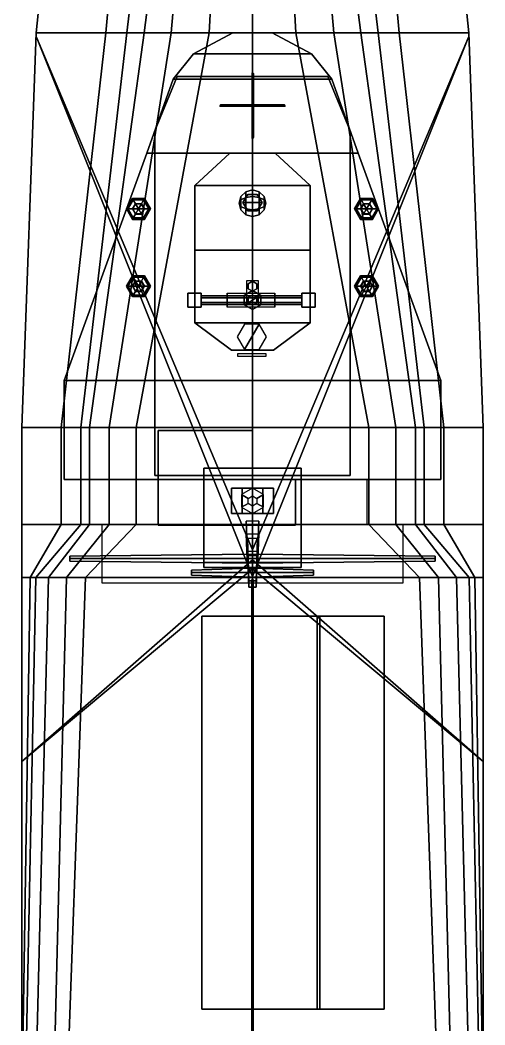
# Model space of a CAD drawing. Extents: x -3.7 to 3.7, y -34 to 33.7.
# Drawn here: x -3.67 to 3.67, y 4.9 to 20.76 of the extents above; entities that cross this region are included whole.
import ezdxf

# ---------------------------------------------------------------- set-up
doc = ezdxf.new("R2010")
doc.units = 0
doc.layers.get('0').update_dxf_attribs({"linetype": 'CONTINUOUS'})

msp = doc.modelspace()

# ---------------------------------------------------------------- linework, layer by layer
for points in [[(-2.773, 26.769, 4.19), (-1.75, 26.769, 0.95), (-2.316, 20.559, -0.202), (-3.414, 20.559, 4.04)], [(2.773, 26.769, 4.19), (-2.773, 26.769, 4.19), (-3.414, 20.559, 4.04), (3.414, 20.559, 4.04)], [(-1.75, 26.769, 0.95), (-1.244, 26.769, -0.795), (-1.982, 20.559, -1.085), (-2.316, 20.559, -0.202)], [(-1.244, 26.769, -0.795), (-0.91, 26.769, -1.463), (-1.707, 20.559, -1.505), (-1.982, 20.559, -1.085)], [(-0.91, 26.769, -1.463), (-0.738, 26.769, -1.737), (-1.282, 20.559, -1.85), (-1.707, 20.559, -1.505)], [(-0.738, 26.769, -1.737), (-0.345, 26.769, -2.136), (-0.684, 20.559, -2.179), (-1.282, 20.559, -1.85)], [(-0.345, 26.769, -2.136), (0, 26.769, -2.324), (0, 20.559, -2.367), (-0.684, 20.559, -2.179)], [(0.684, 20.559, -2.179), (0, 20.559, -2.367), (0, 26.769, -2.324), (0.345, 26.769, -2.136)], [(1.282, 20.559, -1.85), (0.684, 20.559, -2.179), (0.345, 26.769, -2.136), (0.738, 26.769, -1.737)], [(1.707, 20.559, -1.505), (1.282, 20.559, -1.85), (0.738, 26.769, -1.737), (0.91, 26.769, -1.463)], [(1.982, 20.559, -1.085), (1.707, 20.559, -1.505), (0.91, 26.769, -1.463), (1.244, 26.769, -0.795)], [(2.316, 20.559, -0.202), (1.982, 20.559, -1.085), (1.244, 26.769, -0.795), (1.75, 26.769, 0.95)], [(3.414, 20.559, 4.04), (2.316, 20.559, -0.202), (1.75, 26.769, 0.95), (2.773, 26.769, 4.19)], [(-3.414, 20.559, 4.04), (-2.316, 20.559, -0.202), (-3.021, 14.329, -0.253), (-3.64, 14.329, 3.87)], [(3.414, 20.559, 4.04), (-3.414, 20.559, 4.04), (-3.64, 14.329, 3.87), (3.64, 14.329, 3.87)], [(-3.41, 20.49, 4.09), (0, 11.98, 17.56), (0, 11.98, 17.59), (-3.41, 20.49, 4.13)], [(-3.41, 20.49, 4.13), (0, 11.98, 17.59), (0, 11.98, 17.56), (-3.41, 20.49, 4.09)], [(-3.41, 20.49, 4.13), (0, 12.4, 10.32), (0, 12.4, 10.29), (-3.41, 20.49, 4.09)], [(-3.41, 20.49, 4.09), (0, 12.4, 10.29), (0, 12.4, 10.32), (-3.41, 20.49, 4.13)], [(-2.316, 20.559, -0.202), (-1.982, 20.559, -1.085), (-2.709, 14.329, -1.244), (-3.021, 14.329, -0.253)], [(-1.982, 20.559, -1.085), (-1.707, 20.559, -1.505), (-2.574, 14.329, -1.481), (-2.709, 14.329, -1.244)], [(-1.707, 20.559, -1.505), (-1.282, 20.559, -1.85), (-2.262, 14.329, -1.772), (-2.574, 14.329, -1.481)], [(-1.282, 20.559, -1.85), (-0.684, 20.559, -2.179), (-1.836, 14.329, -1.96), (-2.262, 14.329, -1.772)], [(-0.684, 20.559, -2.179), (0, 20.559, -2.367), (0, 14.329, -2.418), (-1.836, 14.329, -1.96)], [(-0.93, 20.23, 8.15), (-0.31, 20.56, 8.06), (-0.31, 20.56, 6.02), (-0.93, 20.23, 6.02)], [(0.31, 20.56, 8.06), (-0.31, 20.56, 8.06), (-0.93, 20.23, 8.15), (0.93, 20.23, 8.15)], [(-0.93, 20.23, 6.02), (-0.31, 20.56, 6.02), (0.31, 20.56, 6.02), (0.93, 20.23, 6.02)], [(0.31, 20.56, 6.02), (-0.31, 20.56, 6.02), (-0.31, 20.56, 8.06), (0.31, 20.56, 8.06)], [(1.836, 14.329, -1.96), (0, 14.329, -2.418), (0, 20.559, -2.367), (0.684, 20.559, -2.179)], [(3.41, 20.49, 4.13), (0, 11.98, 17.59), (0, 11.98, 17.56), (3.41, 20.49, 4.09)], [(3.41, 20.49, 4.09), (0, 11.98, 17.56), (0, 11.98, 17.59), (3.41, 20.49, 4.13)], [(3.41, 20.49, 4.13), (0, 12.4, 10.32), (0, 12.4, 10.29), (3.41, 20.49, 4.09)], [(3.41, 20.49, 4.09), (0, 12.4, 10.29), (0, 12.4, 10.32), (3.41, 20.49, 4.13)], [(0.93, 20.23, 6.02), (0.31, 20.56, 6.02), (0.31, 20.56, 8.06), (0.93, 20.23, 8.15)], [(2.262, 14.329, -1.772), (1.836, 14.329, -1.96), (0.684, 20.559, -2.179), (1.282, 20.559, -1.85)], [(2.574, 14.329, -1.481), (2.262, 14.329, -1.772), (1.282, 20.559, -1.85), (1.707, 20.559, -1.505)], [(2.709, 14.329, -1.244), (2.574, 14.329, -1.481), (1.707, 20.559, -1.505), (1.982, 20.559, -1.085)], [(3.021, 14.329, -0.253), (2.709, 14.329, -1.244), (1.982, 20.559, -1.085), (2.316, 20.559, -0.202)], [(3.64, 14.329, 3.87), (3.021, 14.329, -0.253), (2.316, 20.559, -0.202), (3.414, 20.559, 4.04)], [(-1.25, 19.83, 8.15), (-0.93, 20.23, 8.15), (-0.93, 20.23, 6.02), (-1.25, 19.83, 6.02)], [(0.93, 20.23, 8.15), (-0.93, 20.23, 8.15), (-1.25, 19.83, 8.15), (1.25, 19.83, 8.15)], [(-1.25, 19.83, 6.02), (-0.93, 20.23, 6.02), (0.93, 20.23, 6.02), (1.25, 19.83, 6.02)], [(1.25, 19.83, 6.02), (0.93, 20.23, 6.02), (0.93, 20.23, 8.15), (1.25, 19.83, 8.15)], [(-1.67, 18.66, 8.15), (-1.25, 19.83, 8.15), (-1.25, 19.83, 6.02), (-1.67, 18.66, 6.02)], [(1.25, 19.83, 8.15), (-1.25, 19.83, 8.15), (-1.67, 18.66, 8.15), (1.67, 18.66, 8.15)], [(-1.67, 18.66, 6.02), (-1.25, 19.83, 6.02), (1.25, 19.83, 6.02), (1.67, 18.66, 6.02)], [(-1.54, 19.01, 6.02), (-1.19, 19.87, 6.02), (-1.19, 19.87, 3.87), (-1.54, 19.01, 3.87)], [(-1.19, 19.87, 6.02), (1.19, 19.87, 6.02), (1.19, 19.87, 3.87), (-1.19, 19.87, 3.87)], [(-0.007, 19.902, 9.16), (-0.007, 19.928, 9.16), (-0.007, 19.776, 8.794), (-0.007, 19.758, 8.812)], [(-0.007, 19.928, 9.16), (0.015, 19.915, 9.16), (0.015, 19.767, 8.803), (-0.007, 19.776, 8.794)], [(-0.007, 19.758, 9.508), (-0.007, 19.776, 9.526), (-0.007, 19.928, 9.16), (-0.007, 19.902, 9.16)], [(-0.007, 19.776, 9.526), (0.015, 19.767, 9.517), (0.015, 19.915, 9.16), (-0.007, 19.928, 9.16)], [(0.015, 19.915, 9.16), (-0.007, 19.902, 9.16), (-0.007, 19.758, 8.812), (0.015, 19.767, 8.803)], [(0.015, 19.767, 9.517), (-0.007, 19.758, 9.508), (-0.007, 19.902, 9.16), (0.015, 19.915, 9.16)], [(1.19, 19.87, 6.02), (1.54, 19.01, 6.02), (1.54, 19.01, 3.87), (1.19, 19.87, 3.87)], [(1.67, 18.66, 6.02), (1.25, 19.83, 6.02), (1.25, 19.83, 8.15), (1.67, 18.66, 8.15)], [(-0.007, 19.758, 8.812), (-0.007, 19.776, 8.794), (-0.007, 19.41, 8.642), (-0.007, 19.41, 8.668)], [(-0.007, 19.776, 8.794), (0.015, 19.767, 8.803), (0.015, 19.41, 8.655), (-0.007, 19.41, 8.642)], [(-0.007, 19.41, 9.652), (-0.007, 19.41, 9.678), (-0.007, 19.776, 9.526), (-0.007, 19.758, 9.508)], [(-0.007, 19.41, 9.678), (0.015, 19.41, 9.665), (0.015, 19.767, 9.517), (-0.007, 19.776, 9.526)], [(0.015, 19.767, 8.803), (-0.007, 19.758, 8.812), (-0.007, 19.41, 8.668), (0.015, 19.41, 8.655)], [(0.015, 19.41, 9.665), (-0.007, 19.41, 9.652), (-0.007, 19.758, 9.508), (0.015, 19.767, 9.517)], [(-0.518, 19.402, 9.16), (-0.505, 19.425, 9.16), (-0.357, 19.425, 8.803), (-0.366, 19.402, 8.794)], [(-0.366, 19.402, 9.526), (-0.357, 19.425, 9.517), (-0.505, 19.425, 9.16), (-0.518, 19.402, 9.16)], [(-0.492, 19.402, 9.16), (-0.518, 19.402, 9.16), (-0.366, 19.402, 8.794), (-0.348, 19.402, 8.812)], [(-0.348, 19.402, 9.508), (-0.366, 19.402, 9.526), (-0.518, 19.402, 9.16), (-0.492, 19.402, 9.16)], [(-0.505, 19.425, 9.16), (-0.492, 19.402, 9.16), (-0.348, 19.402, 8.812), (-0.357, 19.425, 8.803)], [(-0.357, 19.425, 9.517), (-0.348, 19.402, 9.508), (-0.492, 19.402, 9.16), (-0.505, 19.425, 9.16)], [(-0.366, 19.402, 8.794), (-0.357, 19.425, 8.803), (0, 19.425, 8.655), (0, 19.402, 8.642)], [(0, 19.402, 9.678), (0, 19.425, 9.665), (-0.357, 19.425, 9.517), (-0.366, 19.402, 9.526)], [(-0.348, 19.402, 8.812), (-0.366, 19.402, 8.794), (0, 19.402, 8.642), (0, 19.402, 8.668)], [(0, 19.402, 9.652), (0, 19.402, 9.678), (-0.366, 19.402, 9.526), (-0.348, 19.402, 9.508)], [(-0.357, 19.425, 8.803), (-0.348, 19.402, 8.812), (0, 19.402, 8.668), (0, 19.425, 8.655)], [(0, 19.425, 9.665), (0, 19.402, 9.652), (-0.348, 19.402, 9.508), (-0.357, 19.425, 9.517)], [(0.015, 19.41, 8.15), (-0.007, 19.423, 8.15), (-0.007, 19.423, 8.66), (0.015, 19.41, 8.66)], [(-0.007, 19.423, 8.15), (-0.007, 19.397, 8.15), (-0.007, 19.397, 8.67), (-0.007, 19.423, 8.66)], [(-0.007, 19.397, 8.15), (0.015, 19.41, 8.15), (0.015, 19.41, 8.66), (-0.007, 19.397, 8.67)], [(0.015, 19.41, 8.655), (-0.007, 19.41, 8.668), (-0.007, 19.062, 8.812), (0.015, 19.053, 8.803)], [(-0.007, 19.41, 8.668), (-0.007, 19.41, 8.642), (-0.007, 19.044, 8.794), (-0.007, 19.062, 8.812)], [(-0.007, 19.41, 8.642), (0.015, 19.41, 8.655), (0.015, 19.053, 8.803), (-0.007, 19.044, 8.794)], [(0.015, 19.053, 9.517), (-0.007, 19.062, 9.508), (-0.007, 19.41, 9.652), (0.015, 19.41, 9.665)], [(-0.007, 19.062, 9.508), (-0.007, 19.044, 9.526), (-0.007, 19.41, 9.678), (-0.007, 19.41, 9.652)], [(-0.007, 19.044, 9.526), (0.015, 19.053, 9.517), (0.015, 19.41, 9.665), (-0.007, 19.41, 9.678)], [(0, 19.425, 8.655), (0, 19.402, 8.668), (0.348, 19.402, 8.812), (0.357, 19.425, 8.803)], [(0, 19.402, 8.642), (0, 19.425, 8.655), (0.357, 19.425, 8.803), (0.366, 19.402, 8.794)], [(0.357, 19.425, 9.517), (0.348, 19.402, 9.508), (0, 19.402, 9.652), (0, 19.425, 9.665)], [(0.366, 19.402, 9.526), (0.357, 19.425, 9.517), (0, 19.425, 9.665), (0, 19.402, 9.678)], [(0, 19.402, 8.668), (0, 19.402, 8.642), (0.366, 19.402, 8.794), (0.348, 19.402, 8.812)], [(0.348, 19.402, 9.508), (0.366, 19.402, 9.526), (0, 19.402, 9.678), (0, 19.402, 9.652)], [(0.357, 19.425, 8.803), (0.348, 19.402, 8.812), (0.492, 19.402, 9.16), (0.505, 19.425, 9.16)], [(0.505, 19.425, 9.16), (0.492, 19.402, 9.16), (0.348, 19.402, 9.508), (0.357, 19.425, 9.517)], [(0.348, 19.402, 8.812), (0.366, 19.402, 8.794), (0.518, 19.402, 9.16), (0.492, 19.402, 9.16)], [(0.492, 19.402, 9.16), (0.518, 19.402, 9.16), (0.366, 19.402, 9.526), (0.348, 19.402, 9.508)], [(0.366, 19.402, 8.794), (0.357, 19.425, 8.803), (0.505, 19.425, 9.16), (0.518, 19.402, 9.16)], [(0.518, 19.402, 9.16), (0.505, 19.425, 9.16), (0.357, 19.425, 9.517), (0.366, 19.402, 9.526)], [(0.015, 19.053, 8.803), (-0.007, 19.062, 8.812), (-0.007, 18.918, 9.16), (0.015, 18.905, 9.16)], [(-0.007, 19.062, 8.812), (-0.007, 19.044, 8.794), (-0.007, 18.892, 9.16), (-0.007, 18.918, 9.16)], [(0.015, 18.905, 9.16), (-0.007, 18.918, 9.16), (-0.007, 19.062, 9.508), (0.015, 19.053, 9.517)], [(-0.007, 18.918, 9.16), (-0.007, 18.892, 9.16), (-0.007, 19.044, 9.526), (-0.007, 19.062, 9.508)], [(-0.007, 19.044, 8.794), (0.015, 19.053, 8.803), (0.015, 18.905, 9.16), (-0.007, 18.892, 9.16)], [(-0.007, 18.892, 9.16), (0.015, 18.905, 9.16), (0.015, 19.053, 9.517), (-0.007, 19.044, 9.526)], [(-1.54, 13.57, 3.87), (-1.54, 13.57, 6.02), (-1.54, 19.01, 6.02), (-1.54, 19.01, 3.87)], [(1.54, 19.01, 3.87), (1.54, 19.01, 6.02), (1.54, 13.57, 6.02), (1.54, 13.57, 3.87)], [(-2.97, 15.07, 7.27), (-1.67, 18.66, 7.27), (-1.67, 18.66, 6.02), (-2.97, 15.07, 6.02)], [(1.67, 18.66, 6.13), (-1.67, 18.66, 6.13), (-2.97, 15.07, 6.13), (2.97, 15.07, 6.13)], [(-2.97, 15.07, 6.02), (-1.67, 18.66, 6.02), (1.67, 18.66, 6.02), (2.97, 15.07, 6.02)], [(-2.97, 15.07, 6.02), (-1.67, 18.66, 6.02), (-1.67, 18.66, 7.27), (-2.97, 15.07, 7.27)], [(1.67, 18.66, 8.15), (-1.67, 18.66, 8.15), (-1.67, 18.66, 6.02), (1.67, 18.66, 6.02)], [(0.36, 18.66, 6.8), (-0.36, 18.66, 6.8), (-0.91, 18.15, 6.8), (0.91, 18.15, 6.8)], [(-0.91, 18.15, 6.8), (-0.36, 18.66, 6.8), (-0.36, 18.66, 6.13), (-0.91, 18.15, 6.13)], [(0.36, 18.66, 6.13), (-0.36, 18.66, 6.13), (-0.36, 18.66, 6.8), (0.36, 18.66, 6.8)], [(0.91, 18.15, 6.13), (0.36, 18.66, 6.13), (0.36, 18.66, 6.8), (0.91, 18.15, 6.8)], [(2.97, 15.07, 6.02), (1.67, 18.66, 6.02), (1.67, 18.66, 7.27), (2.97, 15.07, 7.27)], [(2.97, 15.07, 7.27), (1.67, 18.66, 7.27), (1.67, 18.66, 6.02), (2.97, 15.07, 6.02)], [(-0.91, 15.98, 6.8), (-0.91, 18.15, 6.8), (-0.91, 18.15, 6.13), (-0.91, 15.98, 6.13)], [(0.91, 18.15, 6.8), (-0.91, 18.15, 6.8), (-0.91, 15.98, 6.8), (0.91, 15.98, 6.8)], [(0, 17.975, 8.098), (-0.105, 17.961, 8.122), (-0.105, 18.052, 8.28), (0, 18.08, 8.28)], [(0, 18.08, 8.28), (-0.105, 18.052, 8.28), (-0.105, 17.961, 8.438), (0, 17.975, 8.462)], [(0.105, 17.961, 8.122), (0, 17.975, 8.098), (0, 18.08, 8.28), (0.105, 18.052, 8.28)], [(0.105, 18.052, 8.28), (0, 18.08, 8.28), (0, 17.975, 8.462), (0.105, 17.961, 8.438)], [(0.91, 15.98, 6.13), (0.91, 18.15, 6.13), (0.91, 18.15, 6.8), (0.91, 15.98, 6.8)], [(-1.99, 17.78, 4.3), (-1.895, 17.945, 4.3), (-1.705, 17.945, 4.3), (-1.61, 17.78, 4.3)], [(-1.882, 17.922, 4.395), (-1.895, 17.945, 4.3), (-1.99, 17.78, 4.3), (-1.965, 17.78, 4.395)], [(-1.847, 17.862, 4.465), (-1.882, 17.922, 4.395), (-1.965, 17.78, 4.395), (-1.895, 17.78, 4.465)], [(-1.718, 17.922, 4.395), (-1.705, 17.945, 4.3), (-1.895, 17.945, 4.3), (-1.882, 17.922, 4.395)], [(-1.752, 17.862, 4.465), (-1.718, 17.922, 4.395), (-1.882, 17.922, 4.395), (-1.847, 17.862, 4.465)], [(-1.705, 17.78, 4.465), (-1.635, 17.78, 4.395), (-1.718, 17.922, 4.395), (-1.752, 17.862, 4.465)], [(-1.635, 17.78, 4.395), (-1.61, 17.78, 4.3), (-1.705, 17.945, 4.3), (-1.718, 17.922, 4.395)], [(-0.182, 17.922, 8.189), (-0.21, 17.87, 8.28), (-0.21, 17.87, 8.28), (-0.182, 17.975, 8.28)], [(-0.182, 17.975, 8.28), (-0.21, 17.87, 8.28), (-0.21, 17.87, 8.28), (-0.182, 17.922, 8.371)], [(-0.182, 17.817, 8.189), (-0.21, 17.87, 8.28), (-0.21, 17.87, 8.28), (-0.182, 17.922, 8.189)], [(-0.182, 17.922, 8.371), (-0.21, 17.87, 8.28), (-0.21, 17.87, 8.28), (-0.182, 17.817, 8.371)], [(-0.105, 17.961, 8.122), (-0.182, 17.922, 8.189), (-0.182, 17.975, 8.28), (-0.105, 18.052, 8.28)], [(-0.105, 18.052, 8.28), (-0.182, 17.975, 8.28), (-0.182, 17.922, 8.371), (-0.105, 17.961, 8.438)], [(-0.105, 17.779, 8.123), (-0.182, 17.817, 8.189), (-0.182, 17.922, 8.189), (-0.105, 17.961, 8.122)], [(-0.105, 17.961, 8.438), (-0.182, 17.922, 8.371), (-0.182, 17.817, 8.371), (-0.105, 17.779, 8.438)], [(-0.075, 18.01, 6.8), (-0.15, 17.88, 6.8), (-0.15, 17.88, 8.1), (-0.075, 18.01, 8.1)], [(0.075, 18.01, 8.1), (-0.075, 18.01, 8.1), (-0.15, 17.88, 8.1), (0.15, 17.88, 8.1)], [(0, 17.765, 8.098), (-0.105, 17.779, 8.123), (-0.105, 17.961, 8.122), (0, 17.975, 8.098)], [(0, 17.975, 8.462), (-0.105, 17.961, 8.438), (-0.105, 17.779, 8.438), (0, 17.765, 8.462)], [(0.075, 18.01, 6.8), (-0.075, 18.01, 6.8), (-0.075, 18.01, 8.1), (0.075, 18.01, 8.1)], [(0.105, 17.779, 8.123), (0, 17.765, 8.098), (0, 17.975, 8.098), (0.105, 17.961, 8.122)], [(0.105, 17.961, 8.438), (0, 17.975, 8.462), (0, 17.765, 8.462), (0.105, 17.779, 8.438)], [(0.15, 17.88, 6.8), (0.075, 18.01, 6.8), (0.075, 18.01, 8.1), (0.15, 17.88, 8.1)], [(0.182, 17.922, 8.189), (0.105, 17.961, 8.122), (0.105, 18.052, 8.28), (0.182, 17.975, 8.28)], [(0.182, 17.975, 8.28), (0.105, 18.052, 8.28), (0.105, 17.961, 8.438), (0.182, 17.922, 8.371)], [(0.182, 17.817, 8.189), (0.105, 17.779, 8.123), (0.105, 17.961, 8.122), (0.182, 17.922, 8.189)], [(0.182, 17.922, 8.371), (0.105, 17.961, 8.438), (0.105, 17.779, 8.438), (0.182, 17.817, 8.371)], [(0.21, 17.87, 8.28), (0.182, 17.922, 8.189), (0.182, 17.975, 8.28), (0.21, 17.87, 8.28)], [(0.21, 17.87, 8.28), (0.182, 17.975, 8.28), (0.182, 17.922, 8.371), (0.21, 17.87, 8.28)], [(0.21, 17.87, 8.28), (0.182, 17.817, 8.189), (0.182, 17.922, 8.189), (0.21, 17.87, 8.28)], [(0.21, 17.87, 8.28), (0.182, 17.922, 8.371), (0.182, 17.817, 8.371), (0.21, 17.87, 8.28)], [(1.61, 17.78, 4.3), (1.705, 17.945, 4.3), (1.895, 17.945, 4.3), (1.99, 17.78, 4.3)], [(1.718, 17.922, 4.395), (1.705, 17.945, 4.3), (1.61, 17.78, 4.3), (1.635, 17.78, 4.395)], [(1.752, 17.862, 4.465), (1.718, 17.922, 4.395), (1.635, 17.78, 4.395), (1.705, 17.78, 4.465)], [(1.882, 17.922, 4.395), (1.895, 17.945, 4.3), (1.705, 17.945, 4.3), (1.718, 17.922, 4.395)], [(1.847, 17.862, 4.465), (1.882, 17.922, 4.395), (1.718, 17.922, 4.395), (1.752, 17.862, 4.465)], [(1.895, 17.78, 4.465), (1.965, 17.78, 4.395), (1.882, 17.922, 4.395), (1.847, 17.862, 4.465)], [(1.965, 17.78, 4.395), (1.99, 17.78, 4.3), (1.895, 17.945, 4.3), (1.882, 17.922, 4.395)], [(-1.895, 17.615, 4.3), (-1.99, 17.78, 4.3), (-1.61, 17.78, 4.3), (-1.705, 17.615, 4.3)], [(-1.965, 17.78, 4.395), (-1.99, 17.78, 4.3), (-1.895, 17.615, 4.3), (-1.882, 17.637, 4.395)], [(-1.895, 17.78, 4.465), (-1.965, 17.78, 4.395), (-1.882, 17.637, 4.395), (-1.847, 17.698, 4.465)], [(-1.8, 17.78, 4.49), (-1.847, 17.862, 4.465), (-1.895, 17.78, 4.465), (-1.8, 17.78, 4.49)], [(-1.8, 17.78, 4.49), (-1.895, 17.78, 4.465), (-1.847, 17.698, 4.465), (-1.8, 17.78, 4.49)], [(-1.845, 17.858, 3.96), (-1.89, 17.78, 3.96), (-1.89, 17.78, 4.3), (-1.845, 17.858, 4.3)], [(-1.89, 17.78, 3.96), (-1.845, 17.702, 3.95), (-1.845, 17.702, 4.3), (-1.89, 17.78, 4.3)], [(-1.8, 17.78, 4.49), (-1.752, 17.862, 4.465), (-1.847, 17.862, 4.465), (-1.8, 17.78, 4.49)], [(-1.8, 17.78, 4.49), (-1.847, 17.698, 4.465), (-1.752, 17.698, 4.465), (-1.8, 17.78, 4.49)], [(-1.755, 17.858, 3.96), (-1.845, 17.858, 3.96), (-1.845, 17.858, 4.3), (-1.755, 17.858, 4.3)], [(-1.8, 17.78, 4.49), (-1.705, 17.78, 4.465), (-1.752, 17.862, 4.465), (-1.8, 17.78, 4.49)], [(-1.8, 17.78, 4.49), (-1.752, 17.698, 4.465), (-1.705, 17.78, 4.465), (-1.8, 17.78, 4.49)], [(-1.71, 17.78, 3.96), (-1.755, 17.858, 3.96), (-1.755, 17.858, 4.3), (-1.71, 17.78, 4.3)], [(-1.755, 17.702, 3.95), (-1.71, 17.78, 3.96), (-1.71, 17.78, 4.3), (-1.755, 17.702, 4.3)], [(-1.752, 17.698, 4.465), (-1.718, 17.637, 4.395), (-1.635, 17.78, 4.395), (-1.705, 17.78, 4.465)], [(-1.718, 17.637, 4.395), (-1.705, 17.615, 4.3), (-1.61, 17.78, 4.3), (-1.635, 17.78, 4.395)], [(-0.182, 17.765, 8.28), (-0.21, 17.87, 8.28), (-0.21, 17.87, 8.28), (-0.182, 17.817, 8.189)], [(-0.182, 17.817, 8.371), (-0.21, 17.87, 8.28), (-0.21, 17.87, 8.28), (-0.182, 17.765, 8.28)], [(-0.105, 17.688, 8.28), (-0.182, 17.765, 8.28), (-0.182, 17.817, 8.189), (-0.105, 17.779, 8.123)], [(-0.105, 17.779, 8.438), (-0.182, 17.817, 8.371), (-0.182, 17.765, 8.28), (-0.105, 17.688, 8.28)], [(-0.15, 17.88, 6.8), (-0.075, 17.75, 6.8), (-0.075, 17.75, 8.1), (-0.15, 17.88, 8.1)], [(0.15, 17.88, 8.1), (-0.15, 17.88, 8.1), (-0.075, 17.75, 8.1), (0.075, 17.75, 8.1)], [(0, 17.66, 8.28), (-0.105, 17.688, 8.28), (-0.105, 17.779, 8.123), (0, 17.765, 8.098)], [(0, 17.765, 8.462), (-0.105, 17.779, 8.438), (-0.105, 17.688, 8.28), (0, 17.66, 8.28)], [(0.105, 17.688, 8.28), (0, 17.66, 8.28), (0, 17.765, 8.098), (0.105, 17.779, 8.123)], [(0.105, 17.779, 8.438), (0, 17.765, 8.462), (0, 17.66, 8.28), (0.105, 17.688, 8.28)], [(0.075, 17.75, 6.8), (0.15, 17.88, 6.8), (0.15, 17.88, 8.1), (0.075, 17.75, 8.1)], [(0.182, 17.765, 8.28), (0.105, 17.688, 8.28), (0.105, 17.779, 8.123), (0.182, 17.817, 8.189)], [(0.182, 17.817, 8.371), (0.105, 17.779, 8.438), (0.105, 17.688, 8.28), (0.182, 17.765, 8.28)], [(0.21, 17.87, 8.28), (0.182, 17.765, 8.28), (0.182, 17.817, 8.189), (0.21, 17.87, 8.28)], [(0.21, 17.87, 8.28), (0.182, 17.817, 8.371), (0.182, 17.765, 8.28), (0.21, 17.87, 8.28)], [(1.705, 17.615, 4.3), (1.61, 17.78, 4.3), (1.99, 17.78, 4.3), (1.895, 17.615, 4.3)], [(1.635, 17.78, 4.395), (1.61, 17.78, 4.3), (1.705, 17.615, 4.3), (1.718, 17.637, 4.395)], [(1.705, 17.78, 4.465), (1.635, 17.78, 4.395), (1.718, 17.637, 4.395), (1.752, 17.698, 4.465)], [(1.8, 17.78, 4.49), (1.752, 17.862, 4.465), (1.705, 17.78, 4.465), (1.8, 17.78, 4.49)], [(1.8, 17.78, 4.49), (1.705, 17.78, 4.465), (1.752, 17.698, 4.465), (1.8, 17.78, 4.49)], [(1.755, 17.858, 3.96), (1.71, 17.78, 3.96), (1.71, 17.78, 4.3), (1.755, 17.858, 4.3)], [(1.71, 17.78, 3.96), (1.755, 17.702, 3.95), (1.755, 17.702, 4.3), (1.71, 17.78, 4.3)], [(1.8, 17.78, 4.49), (1.847, 17.862, 4.465), (1.752, 17.862, 4.465), (1.8, 17.78, 4.49)], [(1.8, 17.78, 4.49), (1.752, 17.698, 4.465), (1.847, 17.698, 4.465), (1.8, 17.78, 4.49)], [(1.845, 17.858, 3.96), (1.755, 17.858, 3.96), (1.755, 17.858, 4.3), (1.845, 17.858, 4.3)], [(1.8, 17.78, 4.49), (1.895, 17.78, 4.465), (1.847, 17.862, 4.465), (1.8, 17.78, 4.49)], [(1.8, 17.78, 4.49), (1.847, 17.698, 4.465), (1.895, 17.78, 4.465), (1.8, 17.78, 4.49)], [(1.89, 17.78, 3.96), (1.845, 17.858, 3.96), (1.845, 17.858, 4.3), (1.89, 17.78, 4.3)], [(1.845, 17.702, 3.95), (1.89, 17.78, 3.96), (1.89, 17.78, 4.3), (1.845, 17.702, 4.3)], [(1.847, 17.698, 4.465), (1.882, 17.637, 4.395), (1.965, 17.78, 4.395), (1.895, 17.78, 4.465)], [(1.882, 17.637, 4.395), (1.895, 17.615, 4.3), (1.99, 17.78, 4.3), (1.965, 17.78, 4.395)], [(-1.882, 17.637, 4.395), (-1.895, 17.615, 4.3), (-1.705, 17.615, 4.3), (-1.718, 17.637, 4.395)], [(-1.847, 17.698, 4.465), (-1.882, 17.637, 4.395), (-1.718, 17.637, 4.395), (-1.752, 17.698, 4.465)], [(-1.845, 17.702, 3.95), (-1.755, 17.702, 3.95), (-1.755, 17.702, 4.3), (-1.845, 17.702, 4.3)], [(-0.075, 17.75, 6.8), (0.075, 17.75, 6.8), (0.075, 17.75, 8.1), (-0.075, 17.75, 8.1)], [(1.718, 17.637, 4.395), (1.705, 17.615, 4.3), (1.895, 17.615, 4.3), (1.882, 17.637, 4.395)], [(1.752, 17.698, 4.465), (1.718, 17.637, 4.395), (1.882, 17.637, 4.395), (1.847, 17.698, 4.465)], [(1.755, 17.702, 3.95), (1.845, 17.702, 3.95), (1.845, 17.702, 4.3), (1.755, 17.702, 4.3)], [(-0.91, 15.98, 7.66), (-0.91, 17.13, 7.66), (-0.91, 17.13, 6.8), (-0.91, 15.98, 6.8)], [(0.91, 17.13, 6.8), (-0.91, 17.13, 6.8), (-0.91, 17.13, 7.66), (0.91, 17.13, 7.66)], [(0.91, 17.13, 7.66), (-0.91, 17.13, 7.66), (-0.91, 15.98, 7.66), (0.91, 15.98, 7.66)], [(0.91, 15.98, 6.8), (0.91, 17.13, 6.8), (0.91, 17.13, 7.66), (0.91, 15.98, 7.66)], [(-1.99, 16.56, 4.27), (-1.895, 16.725, 4.27), (-1.705, 16.725, 4.27), (-1.61, 16.56, 4.27)], [(-1.882, 16.703, 4.365), (-1.895, 16.725, 4.27), (-1.99, 16.56, 4.27), (-1.965, 16.56, 4.365)], [(-1.847, 16.642, 4.435), (-1.882, 16.703, 4.365), (-1.965, 16.56, 4.365), (-1.895, 16.56, 4.435)], [(-1.718, 16.703, 4.365), (-1.705, 16.725, 4.27), (-1.895, 16.725, 4.27), (-1.882, 16.703, 4.365)], [(-1.752, 16.642, 4.435), (-1.718, 16.703, 4.365), (-1.882, 16.703, 4.365), (-1.847, 16.642, 4.435)], [(-1.705, 16.56, 4.435), (-1.635, 16.56, 4.365), (-1.718, 16.703, 4.365), (-1.752, 16.642, 4.435)], [(-1.635, 16.56, 4.365), (-1.61, 16.56, 4.27), (-1.705, 16.725, 4.27), (-1.718, 16.703, 4.365)], [(1.718, 16.703, 4.365), (1.705, 16.725, 4.27), (1.61, 16.56, 4.27), (1.635, 16.56, 4.365)], [(1.61, 16.56, 4.27), (1.705, 16.725, 4.27), (1.895, 16.725, 4.27), (1.99, 16.56, 4.27)], [(1.752, 16.642, 4.435), (1.718, 16.703, 4.365), (1.635, 16.56, 4.365), (1.705, 16.56, 4.435)], [(1.882, 16.703, 4.365), (1.895, 16.725, 4.27), (1.705, 16.725, 4.27), (1.718, 16.703, 4.365)], [(1.847, 16.642, 4.435), (1.882, 16.703, 4.365), (1.718, 16.703, 4.365), (1.752, 16.642, 4.435)], [(1.895, 16.56, 4.435), (1.965, 16.56, 4.365), (1.882, 16.703, 4.365), (1.847, 16.642, 4.435)], [(1.965, 16.56, 4.365), (1.99, 16.56, 4.27), (1.895, 16.725, 4.27), (1.882, 16.703, 4.365)], [(-1.895, 16.395, 4.27), (-1.99, 16.56, 4.27), (-1.61, 16.56, 4.27), (-1.705, 16.395, 4.27)], [(-1.965, 16.56, 4.365), (-1.99, 16.56, 4.27), (-1.895, 16.395, 4.27), (-1.882, 16.417, 4.365)], [(-1.895, 16.56, 4.435), (-1.965, 16.56, 4.365), (-1.882, 16.417, 4.365), (-1.847, 16.478, 4.435)], [(-1.8, 16.56, 4.46), (-1.847, 16.642, 4.435), (-1.895, 16.56, 4.435), (-1.8, 16.56, 4.46)], [(-1.8, 16.56, 4.46), (-1.895, 16.56, 4.435), (-1.847, 16.478, 4.435), (-1.8, 16.56, 4.46)], [(-1.845, 16.638, 3.93), (-1.89, 16.56, 3.93), (-1.89, 16.56, 4.27), (-1.845, 16.638, 4.27)], [(-1.89, 16.56, 3.93), (-1.845, 16.482, 3.92), (-1.845, 16.482, 4.27), (-1.89, 16.56, 4.27)], [(-1.8, 16.56, 4.46), (-1.752, 16.642, 4.435), (-1.847, 16.642, 4.435), (-1.8, 16.56, 4.46)], [(-1.8, 16.56, 4.46), (-1.847, 16.478, 4.435), (-1.752, 16.478, 4.435), (-1.8, 16.56, 4.46)], [(-1.755, 16.638, 3.93), (-1.845, 16.638, 3.93), (-1.845, 16.638, 4.27), (-1.755, 16.638, 4.27)], [(-1.8, 16.56, 4.46), (-1.705, 16.56, 4.435), (-1.752, 16.642, 4.435), (-1.8, 16.56, 4.46)], [(-1.8, 16.56, 4.46), (-1.752, 16.478, 4.435), (-1.705, 16.56, 4.435), (-1.8, 16.56, 4.46)], [(-1.71, 16.56, 3.93), (-1.755, 16.638, 3.93), (-1.755, 16.638, 4.27), (-1.71, 16.56, 4.27)], [(-1.755, 16.482, 3.92), (-1.71, 16.56, 3.93), (-1.71, 16.56, 4.27), (-1.755, 16.482, 4.27)], [(-1.752, 16.478, 4.435), (-1.718, 16.417, 4.365), (-1.635, 16.56, 4.365), (-1.705, 16.56, 4.435)], [(-1.718, 16.417, 4.365), (-1.705, 16.395, 4.27), (-1.61, 16.56, 4.27), (-1.635, 16.56, 4.365)], [(-0.09, 16.65, 8.72), (0.09, 16.65, 8.72), (0.09, 16.23, 8.72), (-0.09, 16.23, 8.72)], [(-0.09, 16.65, 8.51), (0.09, 16.65, 8.51), (0.09, 16.23, 8.51), (-0.09, 16.23, 8.51)], [(0, 16.64, 8.42), (-0.069, 16.6, 8.42), (-0.069, 16.6, 8.83), (0, 16.64, 8.83)], [(-0.069, 16.6, 8.83), (-0.069, 16.52, 8.83), (0, 16.48, 8.83), (0, 16.64, 8.83)], [(-0.069, 16.52, 8.42), (-0.069, 16.6, 8.42), (0, 16.64, 8.42), (0, 16.48, 8.42)], [(-0.069, 16.6, 8.42), (-0.069, 16.52, 8.42), (-0.069, 16.52, 8.83), (-0.069, 16.6, 8.83)], [(-0.069, 16.52, 8.42), (0, 16.48, 8.42), (0, 16.48, 8.83), (-0.069, 16.52, 8.83)], [(0.069, 16.6, 8.42), (0, 16.64, 8.42), (0, 16.64, 8.83), (0.069, 16.6, 8.83)], [(0, 16.64, 8.83), (0, 16.48, 8.83), (0.069, 16.52, 8.83), (0.069, 16.6, 8.83)], [(0, 16.48, 8.42), (0, 16.64, 8.42), (0.069, 16.6, 8.42), (0.069, 16.52, 8.42)], [(0, 16.48, 8.42), (0.069, 16.52, 8.42), (0.069, 16.52, 8.83), (0, 16.48, 8.83)], [(0.069, 16.52, 8.42), (0.069, 16.6, 8.42), (0.069, 16.6, 8.83), (0.069, 16.52, 8.83)], [(1.635, 16.56, 4.365), (1.61, 16.56, 4.27), (1.705, 16.395, 4.27), (1.718, 16.417, 4.365)], [(1.705, 16.395, 4.27), (1.61, 16.56, 4.27), (1.99, 16.56, 4.27), (1.895, 16.395, 4.27)], [(1.705, 16.56, 4.435), (1.635, 16.56, 4.365), (1.718, 16.417, 4.365), (1.752, 16.478, 4.435)], [(1.8, 16.56, 4.46), (1.752, 16.642, 4.435), (1.705, 16.56, 4.435), (1.8, 16.56, 4.46)], [(1.8, 16.56, 4.46), (1.705, 16.56, 4.435), (1.752, 16.478, 4.435), (1.8, 16.56, 4.46)], [(1.755, 16.638, 3.93), (1.71, 16.56, 3.93), (1.71, 16.56, 4.27), (1.755, 16.638, 4.27)], [(1.71, 16.56, 3.93), (1.755, 16.482, 3.92), (1.755, 16.482, 4.27), (1.71, 16.56, 4.27)], [(1.8, 16.56, 4.46), (1.847, 16.642, 4.435), (1.752, 16.642, 4.435), (1.8, 16.56, 4.46)], [(1.8, 16.56, 4.46), (1.752, 16.478, 4.435), (1.847, 16.478, 4.435), (1.8, 16.56, 4.46)], [(1.845, 16.638, 3.93), (1.755, 16.638, 3.93), (1.755, 16.638, 4.27), (1.845, 16.638, 4.27)], [(1.8, 16.56, 4.46), (1.895, 16.56, 4.435), (1.847, 16.642, 4.435), (1.8, 16.56, 4.46)], [(1.8, 16.56, 4.46), (1.847, 16.478, 4.435), (1.895, 16.56, 4.435), (1.8, 16.56, 4.46)], [(1.89, 16.56, 3.93), (1.845, 16.638, 3.93), (1.845, 16.638, 4.27), (1.89, 16.56, 4.27)], [(1.845, 16.482, 3.92), (1.89, 16.56, 3.93), (1.89, 16.56, 4.27), (1.845, 16.482, 4.27)], [(1.847, 16.478, 4.435), (1.882, 16.417, 4.365), (1.965, 16.56, 4.365), (1.895, 16.56, 4.435)], [(1.882, 16.417, 4.365), (1.895, 16.395, 4.27), (1.99, 16.56, 4.27), (1.965, 16.56, 4.365)], [(-1.882, 16.417, 4.365), (-1.895, 16.395, 4.27), (-1.705, 16.395, 4.27), (-1.718, 16.417, 4.365)], [(-1.847, 16.478, 4.435), (-1.882, 16.417, 4.365), (-1.718, 16.417, 4.365), (-1.752, 16.478, 4.435)], [(-1.845, 16.482, 3.92), (-1.755, 16.482, 3.92), (-1.755, 16.482, 4.27), (-1.845, 16.482, 4.27)], [(-1.02, 16.45, 9.29), (-0.81, 16.45, 9.29), (-0.81, 16.45, 9.07), (-1.02, 16.45, 9.07)], [(-1.02, 16.45, 9.07), (-0.81, 16.45, 9.07), (-0.81, 16.23, 9.07), (-1.02, 16.23, 9.07)], [(-0.81, 16.23, 9.29), (-0.81, 16.45, 9.29), (-1.02, 16.45, 9.29), (-1.02, 16.23, 9.29)], [(-1.02, 16.23, 9.29), (-1.02, 16.45, 9.29), (-1.02, 16.45, 9.07), (-1.02, 16.23, 9.07)], [(-0.81, 16.23, 9.07), (-0.81, 16.45, 9.07), (-0.81, 16.45, 9.29), (-0.81, 16.23, 9.29)], [(-0.81, 16.41, 9.18), (-0.81, 16.375, 9.241), (0.78, 16.375, 9.241), (0.78, 16.41, 9.18)], [(-0.81, 16.375, 9.119), (-0.81, 16.41, 9.18), (0.78, 16.41, 9.18), (0.78, 16.375, 9.119)], [(-0.81, 16.375, 9.241), (-0.81, 16.305, 9.241), (0.78, 16.305, 9.241), (0.78, 16.375, 9.241)], [(-0.81, 16.305, 9.119), (-0.81, 16.375, 9.119), (0.78, 16.375, 9.119), (0.78, 16.305, 9.119)], [(-0.4, 16.45, 8.89), (0.35, 16.45, 8.89), (0.35, 16.23, 8.89), (-0.4, 16.23, 8.89)], [(-0.4, 16.45, 8.89), (-0.4, 16.45, 9.34), (-0.4, 16.23, 9.34), (-0.4, 16.23, 8.89)], [(0, 16.49, 7.66), (-0.13, 16.415, 7.66), (-0.13, 16.415, 8.09), (0, 16.49, 8.09)], [(-0.13, 16.265, 8.09), (0.13, 16.415, 8.09), (0, 16.49, 8.09), (-0.13, 16.415, 8.09)], [(-0.13, 16.415, 7.66), (-0.13, 16.265, 7.66), (-0.13, 16.265, 8.09), (-0.13, 16.415, 8.09)], [(0, 16.19, 8.09), (0.13, 16.265, 8.09), (0.13, 16.415, 8.09), (-0.13, 16.265, 8.09)], [(0, 16.42, 8.09), (-0.069, 16.38, 8.09), (-0.069, 16.38, 8.89), (0, 16.42, 8.89)], [(-0.069, 16.38, 8.09), (-0.069, 16.3, 8.09), (-0.069, 16.3, 8.89), (-0.069, 16.38, 8.89)], [(0.13, 16.415, 7.66), (0, 16.49, 7.66), (0, 16.49, 8.09), (0.13, 16.415, 8.09)], [(0.069, 16.38, 8.09), (0, 16.42, 8.09), (0, 16.42, 8.89), (0.069, 16.38, 8.89)], [(0.069, 16.3, 8.09), (0.069, 16.38, 8.09), (0.069, 16.38, 8.89), (0.069, 16.3, 8.89)], [(0.13, 16.265, 7.66), (0.13, 16.415, 7.66), (0.13, 16.415, 8.09), (0.13, 16.265, 8.09)], [(0.35, 16.45, 8.89), (0.35, 16.45, 9.34), (0.35, 16.23, 9.34), (0.35, 16.23, 8.89)], [(0.78, 16.45, 9.29), (0.99, 16.45, 9.29), (0.99, 16.45, 9.07), (0.78, 16.45, 9.07)], [(0.99, 16.23, 9.29), (0.99, 16.45, 9.29), (0.78, 16.45, 9.29), (0.78, 16.23, 9.29)], [(0.78, 16.23, 9.29), (0.78, 16.45, 9.29), (0.78, 16.45, 9.07), (0.78, 16.23, 9.07)], [(0.78, 16.45, 9.07), (0.99, 16.45, 9.07), (0.99, 16.23, 9.07), (0.78, 16.23, 9.07)], [(0.99, 16.23, 9.07), (0.99, 16.45, 9.07), (0.99, 16.45, 9.29), (0.99, 16.23, 9.29)], [(1.718, 16.417, 4.365), (1.705, 16.395, 4.27), (1.895, 16.395, 4.27), (1.882, 16.417, 4.365)], [(1.752, 16.478, 4.435), (1.718, 16.417, 4.365), (1.882, 16.417, 4.365), (1.847, 16.478, 4.435)], [(1.755, 16.482, 3.92), (1.845, 16.482, 3.92), (1.845, 16.482, 4.27), (1.755, 16.482, 4.27)], [(-1.02, 16.23, 9.07), (-0.81, 16.23, 9.07), (-0.81, 16.23, 9.29), (-1.02, 16.23, 9.29)], [(-0.81, 16.305, 9.241), (-0.81, 16.27, 9.18), (0.78, 16.27, 9.18), (0.78, 16.305, 9.241)], [(-0.81, 16.27, 9.18), (-0.81, 16.305, 9.119), (0.78, 16.305, 9.119), (0.78, 16.27, 9.18)], [(-0.13, 16.265, 7.66), (0, 16.19, 7.66), (0, 16.19, 8.09), (-0.13, 16.265, 8.09)], [(-0.069, 16.3, 8.09), (0, 16.26, 8.09), (0, 16.26, 8.89), (-0.069, 16.3, 8.89)], [(0, 16.26, 8.09), (0.069, 16.3, 8.09), (0.069, 16.3, 8.89), (0, 16.26, 8.89)], [(0, 16.19, 7.66), (0.13, 16.265, 7.66), (0.13, 16.265, 8.09), (0, 16.19, 8.09)], [(0, 16.26, 8.24), (0, 16.17, 8.24), (0, 16.17, 8.17), (0, 16.26, 8.17)], [(0.78, 16.23, 9.07), (0.99, 16.23, 9.07), (0.99, 16.23, 9.29), (0.78, 16.23, 9.29)], [(0, 16.17, 8.24), (0, 15.84, 8.35), (0, 15.75, 8.35), (0, 16.17, 8.17)], [(0.91, 15.98, 7.66), (-0.91, 15.98, 7.66), (-0.91, 15.98, 6.8), (0.91, 15.98, 6.8)], [(-0.33, 15.55, 6.8), (-0.91, 15.98, 6.8), (-0.91, 15.98, 6.13), (-0.33, 15.55, 6.13)], [(0.91, 15.98, 6.8), (-0.91, 15.98, 6.8), (-0.33, 15.55, 6.8), (0.33, 15.55, 6.8)], [(-0.33, 15.55, 7.66), (-0.91, 15.98, 7.66), (-0.91, 15.98, 6.8), (-0.33, 15.55, 6.8)], [(0.91, 15.98, 6.8), (-0.91, 15.98, 6.8), (-0.91, 15.98, 7.66), (0.91, 15.98, 7.66)], [(0.91, 15.98, 7.66), (-0.91, 15.98, 7.66), (-0.33, 15.55, 7.66), (0.33, 15.55, 7.66)], [(-0.33, 15.55, 6.8), (-0.91, 15.98, 6.8), (0.91, 15.98, 6.8), (0.33, 15.55, 6.8)], [(-0.125, 15.959, 8.35), (-0.24, 15.76, 8.35), (-0.125, 15.561, 8.35), (0.105, 15.959, 8.35)], [(0.105, 15.959, 8.35), (-0.125, 15.561, 8.35), (0.105, 15.561, 8.35), (0.22, 15.76, 8.35)], [(0.33, 15.55, 6.13), (0.91, 15.98, 6.13), (0.91, 15.98, 6.8), (0.33, 15.55, 6.8)], [(0.33, 15.55, 6.8), (0.91, 15.98, 6.8), (0.91, 15.98, 7.66), (0.33, 15.55, 7.66)], [(0, 15.75, 8.35), (0, 15.5, 8.35), (0, 15.46, 8.33), (0, 15.82, 8.32)], [(0.33, 15.55, 6.8), (-0.33, 15.55, 6.8), (-0.33, 15.55, 6.13), (0.33, 15.55, 6.13)], [(0.33, 15.55, 7.66), (-0.33, 15.55, 7.66), (-0.33, 15.55, 6.8), (0.33, 15.55, 6.8)], [(0.21, 15.45, 8.85), (-0.23, 15.45, 8.85), (-0.23, 15.5, 8.57), (0.21, 15.5, 8.57)], [(0, 15.5, 8.35), (0, 15.5, 8.57), (0, 15.45, 8.85), (0, 15.46, 8.33)], [(-2.97, 13.51, 7.27), (-2.97, 15.07, 7.27), (-2.97, 15.07, 6.02), (-2.97, 13.51, 6.02)], [(2.97, 15.07, 6.13), (-2.97, 15.07, 6.13), (-2.97, 13.51, 6.13), (2.97, 13.51, 6.13)], [(-2.97, 13.51, 6.02), (-2.97, 15.07, 6.02), (2.97, 15.07, 6.02), (2.97, 13.51, 6.02)], [(-2.97, 13.51, 6.02), (-2.97, 15.07, 6.02), (-2.97, 15.07, 7.27), (-2.97, 13.51, 7.27)], [(2.97, 13.51, 6.02), (2.97, 15.07, 6.02), (2.97, 15.07, 7.27), (2.97, 13.51, 7.27)], [(2.97, 13.51, 7.27), (2.97, 15.07, 7.27), (2.97, 15.07, 6.02), (2.97, 13.51, 6.02)], [(-3.64, 14.329, 3.87), (-3.021, 14.329, -0.253), (-3.021, 12.8, -0.253), (-3.64, 12.8, 3.87)], [(3.64, 14.329, 3.87), (-3.64, 14.329, 3.87), (-3.64, 12.8, 3.87), (3.64, 12.8, 3.87)], [(-3.021, 14.329, -0.253), (-2.709, 14.329, -1.244), (-2.709, 12.8, -1.244), (-3.021, 12.8, -0.253)], [(-2.709, 14.329, -1.244), (-2.574, 14.329, -1.481), (-2.574, 12.8, -1.481), (-2.709, 12.8, -1.244)], [(-2.574, 14.329, -1.481), (-2.262, 14.329, -1.772), (-2.262, 12.8, -1.772), (-2.574, 12.8, -1.481)], [(-2.262, 14.329, -1.772), (-1.836, 14.329, -1.96), (-1.836, 12.8, -1.96), (-2.262, 12.8, -1.772)], [(-1.836, 14.329, -1.96), (0, 14.329, -2.418), (0, 12.8, -2.418), (-1.836, 12.8, -1.96)], [(0, 12.79, 8.1), (0, 14.28, 8.1), (-1.49, 14.28, 8.1), (-1.49, 12.79, 8.1)], [(-1.49, 12.79, 6.13), (-1.49, 14.28, 6.13), (0, 14.28, 6.13), (0, 12.79, 6.13)], [(-1.49, 14.28, 6.13), (-1.49, 14.28, 8.1), (0, 14.28, 8.1), (0, 14.28, 6.13)], [(-1.49, 12.79, 8.1), (-1.49, 14.28, 8.1), (-1.49, 14.28, 6.13), (-1.49, 12.79, 6.13)], [(1.836, 12.8, -1.96), (0, 12.8, -2.418), (0, 14.329, -2.418), (1.836, 14.329, -1.96)], [(0, 14.28, 6.13), (0, 14.28, 8.1), (0, 12.79, 8.1), (0, 12.79, 6.13)], [(2.262, 12.8, -1.772), (1.836, 12.8, -1.96), (1.836, 14.329, -1.96), (2.262, 14.329, -1.772)], [(2.574, 12.8, -1.481), (2.262, 12.8, -1.772), (2.262, 14.329, -1.772), (2.574, 14.329, -1.481)], [(2.709, 12.8, -1.244), (2.574, 12.8, -1.481), (2.574, 14.329, -1.481), (2.709, 14.329, -1.244)], [(3.021, 12.8, -0.253), (2.709, 12.8, -1.244), (2.709, 14.329, -1.244), (3.021, 14.329, -0.253)], [(3.64, 12.8, 3.87), (3.021, 12.8, -0.253), (3.021, 14.329, -0.253), (3.64, 14.329, 3.87)], [(0.77, 12.2, 10.32), (0.77, 13.69, 10.32), (-0.77, 13.69, 10.32), (-0.77, 12.2, 10.32)], [(-0.77, 12.2, 10.32), (-0.77, 13.69, 10.32), (-0.77, 13.69, 11.53), (-0.77, 12.12, 11.53)], [(0.77, 13.69, 10.32), (0.77, 13.69, 11.53), (-0.77, 13.69, 11.53), (-0.77, 13.69, 10.32)], [(-0.77, 12.2, 10.32), (-0.77, 13.69, 10.32), (-0.77, 13.69, 11.53), (-0.77, 12.12, 11.53)], [(-0.77, 13.69, 10.32), (-0.77, 13.69, 11.53), (0.77, 13.69, 11.53), (0.77, 13.69, 10.32)], [(-0.77, 12.2, 10.32), (-0.77, 13.69, 10.32), (0.77, 13.69, 10.32), (0.77, 12.2, 10.32)], [(0.77, 12.2, 10.32), (0.77, 13.69, 10.32), (0.77, 13.69, 11.53), (0.77, 12.12, 11.53)], [(0.77, 12.2, 10.32), (0.77, 13.69, 10.32), (0.77, 13.69, 11.53), (0.77, 12.12, 11.53)], [(-1.49, 13.51, 7.27), (-2.97, 13.51, 7.27), (-2.97, 13.51, 6.02), (-1.49, 13.51, 6.02)], [(-2.97, 13.51, 7.27), (-1.49, 13.51, 7.27), (-1.49, 13.51, 6.02), (-2.97, 13.51, 6.02)], [(-1.19, 13.57, 3.87), (-1.19, 13.57, 6.02), (-1.54, 13.57, 6.02), (-1.54, 13.57, 3.87)], [(0.68, 13.51, 6.13), (-1.49, 13.51, 6.13), (-1.49, 13.51, 6.02), (0.68, 13.51, 6.02)], [(1.19, 13.57, 3.87), (1.19, 13.57, 6.02), (-1.19, 13.57, 6.02), (-1.19, 13.57, 3.87)], [(0.68, 13.51, 6.13), (0, 13.51, 6.13), (0, 12.79, 6.13), (0.68, 12.79, 6.13)], [(2.97, 13.51, 7.27), (0.68, 13.51, 7.27), (0.68, 13.51, 6.02), (2.97, 13.51, 6.02)], [(1.81, 13.51, 3.87), (0.68, 13.51, 6.13), (0.68, 12.8, 6.13), (1.81, 12.8, 3.87)], [(0.68, 13.51, 7.27), (2.97, 13.51, 7.27), (2.97, 13.51, 6.02), (0.68, 13.51, 6.02)], [(1.54, 13.57, 3.87), (1.54, 13.57, 6.02), (1.19, 13.57, 6.02), (1.19, 13.57, 3.87)], [(-0.33, 12.97, 11.95), (-0.165, 12.97, 12.236), (-0.165, 13.37, 12.236), (-0.33, 13.37, 11.95)], [(-0.165, 12.97, 11.664), (-0.33, 12.97, 11.95), (-0.33, 13.37, 11.95), (-0.165, 13.37, 11.664)], [(-0.165, 13.37, 12.236), (0.165, 13.37, 12.236), (0.33, 13.37, 11.95), (-0.33, 13.37, 11.95)], [(-0.33, 13.37, 11.95), (0.33, 13.37, 11.95), (0.165, 13.37, 11.664), (-0.165, 13.37, 11.664)], [(-0.069, 13.21, 11.67), (0, 13.25, 11.67), (0, 13.37, 10.32), (-0.173, 13.27, 10.32)], [(-0.165, 12.97, 12.236), (0.165, 12.97, 12.236), (0.165, 13.37, 12.236), (-0.165, 13.37, 12.236)], [(0.165, 12.97, 11.664), (-0.165, 12.97, 11.664), (-0.165, 13.37, 11.664), (0.165, 13.37, 11.664)], [(0, 13.25, 11.67), (0.069, 13.21, 11.67), (0.173, 13.27, 10.32), (0, 13.37, 10.32)], [(0.165, 12.97, 12.236), (0.33, 12.97, 11.95), (0.33, 13.37, 11.95), (0.165, 13.37, 12.236)], [(0.33, 12.97, 11.95), (0.165, 12.97, 11.664), (0.165, 13.37, 11.664), (0.33, 13.37, 11.95)], [(-0.069, 13.13, 11.67), (-0.069, 13.21, 11.67), (-0.173, 13.27, 10.32), (-0.173, 13.07, 10.32)], [(0.069, 13.21, 11.67), (0.069, 13.13, 11.67), (0.173, 13.07, 10.32), (0.173, 13.27, 10.32)], [(0, 13.09, 11.67), (-0.069, 13.13, 11.67), (-0.173, 13.07, 10.32), (0, 12.97, 10.32)], [(0.069, 13.13, 11.67), (0, 13.09, 11.67), (0, 12.97, 10.32), (0.173, 13.07, 10.32)], [(-0.33, 12.97, 11.95), (0.33, 12.97, 11.95), (0.165, 12.97, 12.236), (-0.165, 12.97, 12.236)], [(-0.165, 12.97, 11.664), (0.165, 12.97, 11.664), (0.33, 12.97, 11.95), (-0.33, 12.97, 11.95)], [(-0.08, 12.11, 11.74), (-0.08, 12.31, 11.74), (-0.1, 12.85, 3.5), (-0.1, 12.65, 3.5)], [(0.1, 12.85, 3.5), (-0.1, 12.85, 3.5), (-0.08, 12.31, 11.74), (0.08, 12.31, 11.74)], [(0.1, 12.65, 3.5), (0.1, 12.85, 3.5), (0.08, 12.31, 11.74), (0.08, 12.11, 11.74)], [(-3.64, 12.8, 3.87), (-3.021, 12.8, -0.253), (-3.506, 11.96, -0.244), (-3.64, 11.96, 1.64)], [(-3.64, 11.96, 1.64), (3.64, 11.96, 1.64), (3.64, 12.8, 3.87), (-3.64, 12.8, 3.87)], [(-3.64, 9.53, 1.64), (-3.64, 9.53, 1.64), (-3.64, 12.8, 3.87), (-3.64, 11.96, 1.64)], [(-3.021, 12.8, -0.253), (-2.709, 12.8, -1.244), (-3.419, 11.96, -0.982), (-3.506, 11.96, -0.244)], [(-2.709, 12.8, -1.244), (-2.574, 12.8, -1.481), (-3.22, 11.96, -1.434), (-3.419, 11.96, -0.982)], [(-2.574, 12.8, -1.481), (-2.262, 12.8, -1.772), (-2.935, 11.96, -1.709), (-3.22, 11.96, -1.434)], [(-2.262, 12.8, -1.772), (-1.836, 12.8, -1.96), (-2.633, 11.96, -1.86), (-2.935, 11.96, -1.709)], [(-1.836, 12.8, -1.96), (0, 12.8, -2.418), (0, 11.96, -2.409), (-2.633, 11.96, -1.86)], [(2.38, 12.8, 3.87), (-2.38, 12.8, 3.87), (-2.38, 11.88, 3.87), (2.38, 11.88, 3.87)], [(0, 12.79, 6.13), (0, 12.79, 8.1), (-1.49, 12.79, 8.1), (-1.49, 12.79, 6.13)], [(2.633, 11.96, -1.86), (0, 11.96, -2.409), (0, 12.8, -2.418), (1.836, 12.8, -1.96)], [(2.935, 11.96, -1.709), (2.633, 11.96, -1.86), (1.836, 12.8, -1.96), (2.262, 12.8, -1.772)], [(3.22, 11.96, -1.434), (2.935, 11.96, -1.709), (2.262, 12.8, -1.772), (2.574, 12.8, -1.481)], [(3.419, 11.96, -0.982), (3.22, 11.96, -1.434), (2.574, 12.8, -1.481), (2.709, 12.8, -1.244)], [(3.506, 11.96, -0.244), (3.419, 11.96, -0.982), (2.709, 12.8, -1.244), (3.021, 12.8, -0.253)], [(3.64, 11.96, 1.64), (3.506, 11.96, -0.244), (3.021, 12.8, -0.253), (3.64, 12.8, 3.87)], [(3.64, 9.53, 1.64), (3.64, 9.53, 1.64), (3.64, 11.96, 1.64), (3.64, 12.8, 3.87)], [(0.08, 12.11, 11.74), (-0.08, 12.11, 11.74), (-0.1, 12.65, 3.5), (0.1, 12.65, 3.5)], [(0.08, 12.58, 10.32), (-0.08, 12.58, 10.32), (-0.06, 11.91, 18.56), (0.06, 11.91, 18.56)], [(-0.06, 11.81, 18.56), (-0.06, 11.91, 18.56), (-0.08, 12.58, 10.32), (-0.08, 12.38, 10.32)], [(0.08, 12.38, 10.32), (0.08, 12.58, 10.32), (0.06, 11.91, 18.56), (0.06, 11.81, 18.56)], [(0.06, 11.81, 18.56), (-0.06, 11.81, 18.56), (-0.08, 12.38, 10.32), (0.08, 12.38, 10.32)], [(-3.64, 9.06, 1.88), (0, 12.24, 9.77), (0, 12.24, 9.82), (-3.64, 9.06, 1.94)], [(-3.64, 9.06, 1.94), (0, 12.24, 9.82), (0, 12.24, 9.77), (-3.64, 9.06, 1.88)], [(0, 12.33, 14.91), (0, 12.26, 14.84), (-2.88, 12.26, 14.87), (-2.88, 12.3, 14.91)], [(0, 12.26, 14.98), (0, 12.33, 14.91), (-2.88, 12.3, 14.91), (-2.88, 12.26, 14.95)], [(-2.88, 12.3, 14.91), (-2.88, 12.26, 14.95), (-2.88, 12.22, 14.91), (-2.88, 12.26, 14.87)], [(0, 12.26, 14.84), (0, 12.19, 14.91), (-2.88, 12.22, 14.91), (-2.88, 12.26, 14.87)], [(0, 12.19, 14.91), (0, 12.26, 14.98), (-2.88, 12.26, 14.95), (-2.88, 12.22, 14.91)], [(0.08, 12.31, 11.74), (-0.08, 12.31, 11.74), (-0.08, 12.11, 11.74), (0.08, 12.11, 11.74)], [(0, 12.33, 14.91), (0, 12.26, 14.98), (2.88, 12.26, 14.95), (2.88, 12.3, 14.91)], [(0, 12.26, 14.84), (0, 12.33, 14.91), (2.88, 12.3, 14.91), (2.88, 12.26, 14.87)], [(0, 12.26, 14.98), (0, 12.19, 14.91), (2.88, 12.22, 14.91), (2.88, 12.26, 14.95)], [(0, 12.19, 14.91), (0, 12.26, 14.84), (2.88, 12.26, 14.87), (2.88, 12.22, 14.91)], [(3.64, 9.06, 1.88), (0, 12.24, 9.77), (0, 12.24, 9.82), (3.64, 9.06, 1.94)], [(3.64, 9.06, 1.94), (0, 12.24, 9.82), (0, 12.24, 9.77), (3.64, 9.06, 1.88)], [(2.88, 12.3, 14.91), (2.88, 12.26, 14.95), (2.88, 12.22, 14.91), (2.88, 12.26, 14.87)], [(-3.64, 9.06, 1.94), (0, 12.1, 14.5), (0, 12.1, 14.47), (-3.64, 9.06, 1.88)], [(-3.64, 9.06, 1.88), (0, 12.1, 14.47), (0, 12.1, 14.5), (-3.64, 9.06, 1.94)], [(0, 12.04, 17.84), (0, 12.11, 17.77), (-0.96, 12.08, 17.77), (-0.96, 12.04, 17.81)], [(0, 12.11, 17.77), (0, 12.04, 17.7), (-0.96, 12.04, 17.73), (-0.96, 12.08, 17.77)], [(-0.96, 12.08, 17.77), (-0.96, 12.04, 17.81), (-0.96, 12, 17.77), (-0.96, 12.04, 17.73)], [(0.77, 12.2, 10.32), (0.77, 12.12, 11.53), (-0.77, 12.12, 11.53), (-0.77, 12.2, 10.32)], [(-0.77, 12.2, 10.32), (-0.77, 12.12, 11.53), (0.77, 12.12, 11.53), (0.77, 12.2, 10.32)], [(0, 12.04, 17.7), (0, 12.11, 17.77), (0.96, 12.08, 17.77), (0.96, 12.04, 17.73)], [(0, 12.11, 17.77), (0, 12.04, 17.84), (0.96, 12.04, 17.81), (0.96, 12.08, 17.77)], [(3.64, 9.06, 1.94), (0, 12.1, 14.5), (0, 12.1, 14.47), (3.64, 9.06, 1.88)], [(3.64, 9.06, 1.88), (0, 12.1, 14.47), (0, 12.1, 14.5), (3.64, 9.06, 1.94)], [(0.96, 12.08, 17.77), (0.96, 12.04, 17.81), (0.96, 12, 17.77), (0.96, 12.04, 17.73)], [(-3.64, 11.96, 1.64), (-3.506, 11.96, -0.244), (-3.667, 1.839, -1.055), (-3.64, 1.839, 1.64)], [(-3.506, 11.96, -0.244), (-3.419, 11.96, -0.982), (-3.624, 1.839, -1.298), (-3.667, 1.839, -1.055)], [(3.64, 11.96, 1.64), (-3.64, 11.96, 1.64), (-3.64, 1.839, 1.64), (3.64, 1.839, 1.64)], [(-3.419, 11.96, -0.982), (-3.22, 11.96, -1.434), (-3.473, 1.839, -1.615), (-3.624, 1.839, -1.298)], [(-3.22, 11.96, -1.434), (-2.935, 11.96, -1.709), (-3.188, 1.839, -1.863), (-3.473, 1.839, -1.615)], [(-2.935, 11.96, -1.709), (-2.633, 11.96, -1.86), (-2.999, 1.839, -1.955), (-3.188, 1.839, -1.863)], [(-2.633, 11.96, -1.86), (0, 11.96, -2.409), (0, 1.839, -2.45), (-2.999, 1.839, -1.955)], [(0, 11.97, 17.77), (0, 12.04, 17.84), (-0.96, 12.04, 17.81), (-0.96, 12, 17.77)], [(0, 12.04, 17.7), (0, 11.97, 17.77), (-0.96, 12, 17.77), (-0.96, 12.04, 17.73)], [(0.06, 11.91, 18.56), (-0.06, 11.91, 18.56), (-0.06, 11.81, 18.56), (0.06, 11.81, 18.56)], [(-0.01, -8.37, 9.52), (0, -8.37, 9.53), (0, 11.93, 17.71), (-0.01, 11.93, 17.7)], [(0, -8.37, 9.51), (-0.01, -8.37, 9.52), (-0.01, 11.93, 17.7), (0, 11.93, 17.69)], [(0, 11.97, 17.77), (0, 12.04, 17.7), (0.96, 12.04, 17.73), (0.96, 12, 17.77)], [(0, 12.04, 17.84), (0, 11.97, 17.77), (0.96, 12, 17.77), (0.96, 12.04, 17.81)], [(2.999, 1.839, -1.955), (0, 1.839, -2.45), (0, 11.96, -2.409), (2.633, 11.96, -1.86)], [(0, -8.37, 9.53), (0.01, -8.37, 9.52), (0.01, 11.93, 17.7), (0, 11.93, 17.71)], [(0.01, -8.37, 9.52), (0, -8.37, 9.51), (0, 11.93, 17.69), (0.01, 11.93, 17.7)], [(3.188, 1.839, -1.863), (2.999, 1.839, -1.955), (2.633, 11.96, -1.86), (2.935, 11.96, -1.709)], [(3.473, 1.839, -1.615), (3.188, 1.839, -1.863), (2.935, 11.96, -1.709), (3.22, 11.96, -1.434)], [(3.624, 1.839, -1.298), (3.473, 1.839, -1.615), (3.22, 11.96, -1.434), (3.419, 11.96, -0.982)], [(3.667, 1.839, -1.055), (3.624, 1.839, -1.298), (3.419, 11.96, -0.982), (3.506, 11.96, -0.244)], [(3.64, 1.839, 1.64), (3.667, 1.839, -1.055), (3.506, 11.96, -0.244), (3.64, 11.96, 1.64)], [(-0.8, 5.15, 2.15), (-0.8, 11.35, 2.15), (-0.8, 11.35, 1.64), (-0.8, 5.15, 1.64)], [(2.08, 11.35, 1.64), (-0.8, 11.35, 1.64), (-0.8, 11.35, 2.15), (2.08, 11.35, 2.15)], [(0, 11.35, 2.15), (-0.8, 11.35, 2.15), (-0.8, 5.15, 2.15), (0, 5.15, 2.15)], [(1.02, 5.15, 2.66), (1.02, 11.35, 2.66), (0, 11.35, 2.15), (0, 5.15, 2.15)], [(2.08, 11.35, 2.15), (0, 11.35, 2.15), (1.02, 11.35, 2.66), (1.06, 11.35, 2.66)], [(1.06, 11.35, 2.66), (1.02, 11.35, 2.66), (1.02, 5.15, 2.66), (1.06, 5.15, 2.66)], [(2.08, 5.15, 2.15), (2.08, 11.35, 2.15), (1.06, 11.35, 2.66), (1.06, 5.15, 2.66)], [(2.08, 5.15, 1.64), (2.08, 11.35, 1.64), (2.08, 11.35, 2.15), (2.08, 5.15, 2.15)], [(2.08, 5.15, 2.15), (-0.8, 5.15, 2.15), (-0.8, 5.15, 1.64), (2.08, 5.15, 1.64)], [(1.06, 5.15, 2.66), (1.02, 5.15, 2.66), (0, 5.15, 2.15), (2.08, 5.15, 2.15)]]:
    msp.add_3dface(points)

doc.saveas('drawing.dxf')
